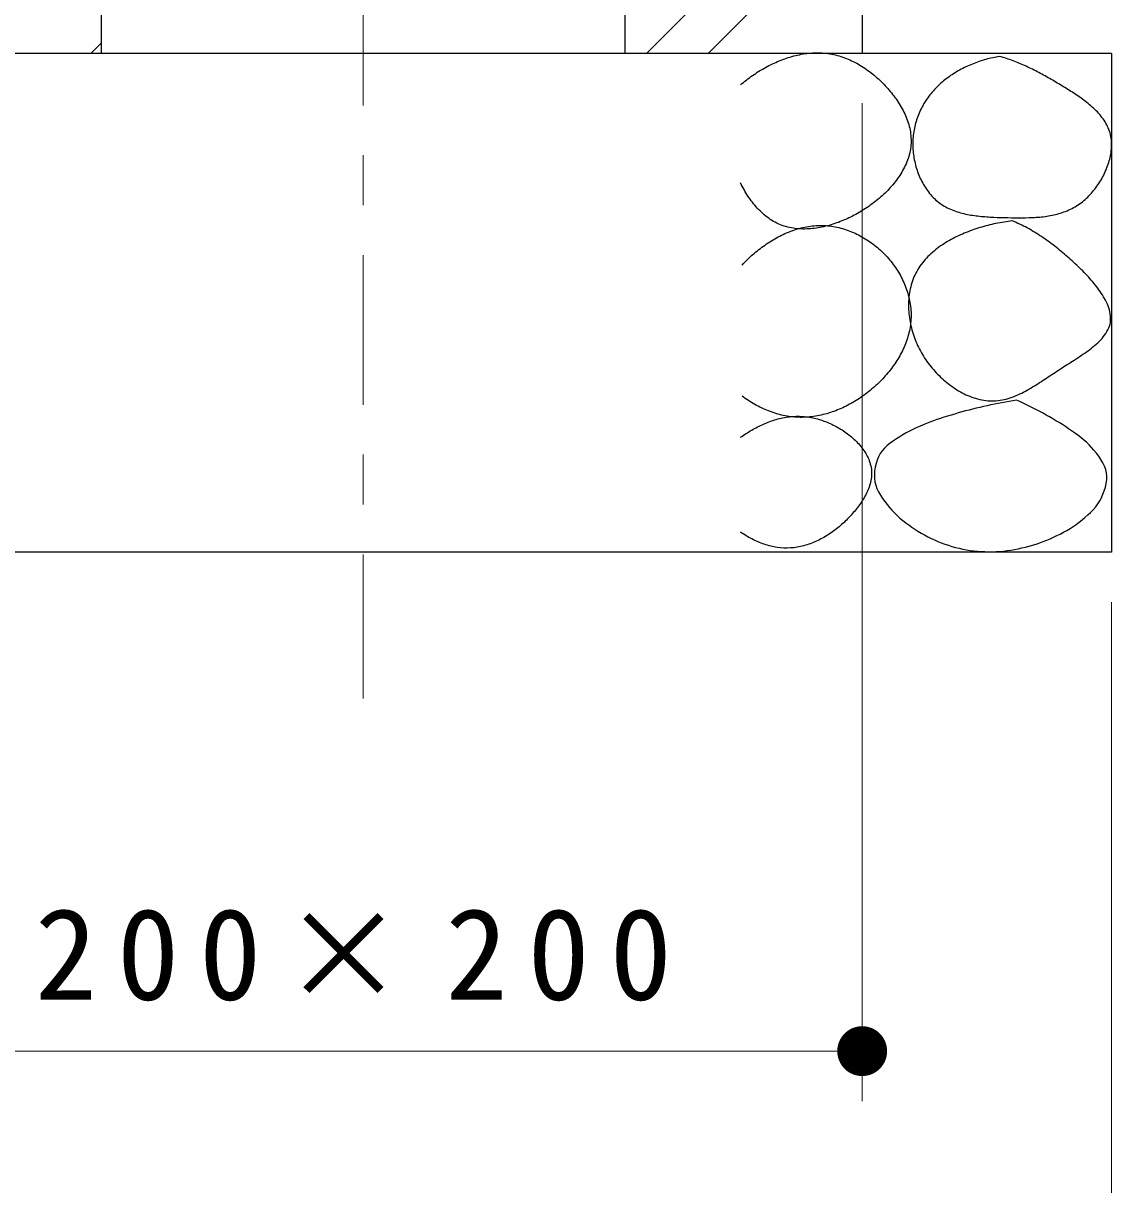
# Model space of a CAD drawing. Units: millimetres on the paper. Extents: x -365 to 0, y -12 to 257.
# Drawn here: x -40.45 to -18.63, y 59.5 to 82.78 of the extents above; entities that cross this region are included whole.
import ezdxf

# ---------------------------------------------------------------- set-up
doc = ezdxf.new("R2010")
doc.units = ezdxf.units.MM
doc.linetypes.add('USER2', pattern=[6, 3, -1, 1, -1])
doc.layers.add('LY_1', color=7, linetype='Continuous', lineweight=13)
doc.styles.add('ＭＳ ゴシック', font='')
doc.styles.get('ＭＳ ゴシック').set_extended_font_data('MS Gothic')

# ---------------------------------------------------------------- blocks, each defined once
blk = doc.blocks.new('filled_dot')
at = {"color": 0, "linetype": 'Continuous', "lineweight": -2, "const_width": 1.25}
blk.add_lwpolyline([(-0.625, 0, 1), (0.625, 0, 1)], format="xyb", close=True, dxfattribs=at)

msp = doc.modelspace()

# ---------------------------------------------------------------- linework, layer by layer
at = {"layer": 'LY_1', "linetype": 'USER2'}
msp.add_line((-33.629, 162.137), (-33.629, 69.248), dxfattribs=at)
at = {"layer": 'LY_1', "lineweight": 25}
for p, q in [((-38.879, 82.179), (-38.879, 112.179)), ((-28.379, 82.179), (-28.379, 112.179)), ((-23.629, 112.179), (-23.629, 82.179)), ((-18.629, 82.179), (-48.629, 82.179)), ((-18.629, 82.179), (-18.629, 72.179)), ((-18.629, 72.179), (-48.629, 72.179))]:
    msp.add_line(p, q, dxfattribs=at)
at = {"layer": 'LY_1'}
for p, q in [((-27.953, 82.179), (-23.629, 86.503)), ((-26.715, 82.179), (-23.629, 85.266)), ((-39.09, 82.179), (-38.879, 82.39)), ((-23.629, 81.179), (-23.629, 61.179)), ((-18.629, 71.179), (-18.629, 51.179)), ((-23.629, 62.179), (-43.629, 62.179))]:
    msp.add_line(p, q, dxfattribs=at)
at = {"layer": 'LY_1', "lineweight": 25}
for points, knots in [([(-26.07, 81.549), (-25.99, 81.614), (-25.911, 81.678), (-25.827, 81.736), (-25.743, 81.794), (-25.656, 81.848), (-25.566, 81.897), (-25.477, 81.946), (-25.384, 81.991), (-25.29, 82.029), (-25.195, 82.067), (-25.098, 82.101), (-24.999, 82.127), (-24.901, 82.152), (-24.799, 82.173), (-24.698, 82.183), (-24.597, 82.192), (-24.493, 82.195), (-24.392, 82.186), (-24.291, 82.177), (-24.189, 82.157), (-24.091, 82.129), (-23.994, 82.1), (-23.898, 82.061), (-23.807, 82.016), (-23.716, 81.971), (-23.628, 81.916), (-23.544, 81.858), (-23.46, 81.8), (-23.381, 81.735), (-23.305, 81.666), (-23.23, 81.597), (-23.158, 81.524), (-23.092, 81.446), (-23.025, 81.369), (-22.962, 81.287), (-22.907, 81.202), (-22.852, 81.116), (-22.801, 81.026), (-22.761, 80.933), (-22.721, 80.839), (-22.687, 80.74), (-22.669, 80.641), (-22.651, 80.541), (-22.644, 80.436), (-22.652, 80.336), (-22.661, 80.235), (-22.687, 80.133), (-22.721, 80.038), (-22.755, 79.942), (-22.804, 79.85), (-22.857, 79.764), (-22.91, 79.677), (-22.973, 79.595), (-23.04, 79.518), (-23.106, 79.441), (-23.18, 79.369), (-23.256, 79.301), (-23.333, 79.234), (-23.414, 79.171), (-23.498, 79.113), (-23.582, 79.054), (-23.669, 79.001), (-23.759, 78.952), (-23.848, 78.903), (-23.941, 78.858), (-24.036, 78.82), (-24.13, 78.782), (-24.227, 78.748), (-24.326, 78.722), (-24.425, 78.697), (-24.526, 78.676), (-24.627, 78.667), (-24.728, 78.657), (-24.832, 78.654), (-24.933, 78.664), (-25.034, 78.675), (-25.137, 78.696), (-25.232, 78.73), (-25.327, 78.765), (-25.419, 78.815), (-25.502, 78.873), (-25.585, 78.93), (-25.661, 79.002), (-25.731, 79.076), (-25.8, 79.151), (-25.862, 79.234), (-25.919, 79.318), (-25.975, 79.403), (-26.023, 79.494), (-26.07, 79.585)], [0, 0, 0, 0, 1, 1, 1, 2, 2, 2, 3, 3, 3, 4, 4, 4, 5, 5, 5, 6, 6, 6, 7, 7, 7, 8, 8, 8, 9, 9, 9, 10, 10, 10, 11, 11, 11, 12, 12, 12, 13, 13, 13, 14, 14, 14, 15, 15, 15, 16, 16, 16, 17, 17, 17, 18, 18, 18, 19, 19, 19, 20, 20, 20, 21, 21, 21, 22, 22, 22, 23, 23, 23, 24, 24, 24, 25, 25, 25, 26, 26, 26, 27, 27, 27, 28, 28, 28, 29, 29, 29, 30, 30, 30, 30]), ([(-20.874, 82.119), (-20.783, 82.091), (-20.693, 82.063), (-20.604, 82.03), (-20.516, 81.997), (-20.429, 81.96), (-20.343, 81.921), (-20.257, 81.881), (-20.172, 81.839), (-20.088, 81.795), (-20.004, 81.751), (-19.922, 81.704), (-19.84, 81.657), (-19.758, 81.61), (-19.677, 81.561), (-19.596, 81.511), (-19.516, 81.462), (-19.435, 81.413), (-19.357, 81.36), (-19.278, 81.307), (-19.2, 81.253), (-19.126, 81.194), (-19.053, 81.135), (-18.979, 81.074), (-18.915, 81.005), (-18.852, 80.935), (-18.789, 80.861), (-18.744, 80.779), (-18.698, 80.698), (-18.662, 80.606), (-18.644, 80.515), (-18.626, 80.424), (-18.627, 80.326), (-18.636, 80.232), (-18.645, 80.139), (-18.669, 80.045), (-18.698, 79.956), (-18.727, 79.867), (-18.767, 79.779), (-18.811, 79.696), (-18.856, 79.613), (-18.909, 79.533), (-18.967, 79.459), (-19.025, 79.385), (-19.089, 79.314), (-19.16, 79.252), (-19.231, 79.19), (-19.309, 79.133), (-19.391, 79.088), (-19.473, 79.042), (-19.562, 79.006), (-19.652, 78.977), (-19.741, 78.948), (-19.835, 78.93), (-19.928, 78.915), (-20.022, 78.901), (-20.117, 78.894), (-20.211, 78.889), (-20.305, 78.884), (-20.4, 78.884), (-20.495, 78.884), (-20.589, 78.884), (-20.684, 78.886), (-20.778, 78.889), (-20.873, 78.891), (-20.968, 78.893), (-21.062, 78.899), (-21.156, 78.905), (-21.251, 78.911), (-21.345, 78.924), (-21.438, 78.936), (-21.533, 78.951), (-21.624, 78.975), (-21.715, 78.999), (-21.807, 79.028), (-21.891, 79.069), (-21.975, 79.11), (-22.058, 79.161), (-22.13, 79.221), (-22.202, 79.281), (-22.266, 79.354), (-22.322, 79.429), (-22.377, 79.505), (-22.424, 79.589), (-22.464, 79.674), (-22.504, 79.76), (-22.536, 79.85), (-22.56, 79.941), (-22.584, 80.032), (-22.602, 80.126), (-22.61, 80.22), (-22.618, 80.314), (-22.618, 80.41), (-22.61, 80.504), (-22.601, 80.597), (-22.584, 80.692), (-22.558, 80.782), (-22.533, 80.873), (-22.499, 80.962), (-22.458, 81.047), (-22.417, 81.132), (-22.368, 81.214), (-22.313, 81.291), (-22.258, 81.368), (-22.196, 81.44), (-22.129, 81.507), (-22.063, 81.574), (-21.99, 81.635), (-21.914, 81.691), (-21.838, 81.748), (-21.758, 81.798), (-21.675, 81.844), (-21.593, 81.89), (-21.506, 81.93), (-21.419, 81.966), (-21.331, 82.001), (-21.241, 82.032), (-21.15, 82.058), (-21.06, 82.083), (-20.967, 82.101), (-20.874, 82.119)], [0, 0, 0, 0, 1, 1, 1, 2, 2, 2, 3, 3, 3, 4, 4, 4, 5, 5, 5, 6, 6, 6, 7, 7, 7, 8, 8, 8, 9, 9, 9, 10, 10, 10, 11, 11, 11, 12, 12, 12, 13, 13, 13, 14, 14, 14, 15, 15, 15, 16, 16, 16, 17, 17, 17, 18, 18, 18, 19, 19, 19, 20, 20, 20, 21, 21, 21, 22, 22, 22, 23, 23, 23, 24, 24, 24, 25, 25, 25, 26, 26, 26, 27, 27, 27, 28, 28, 28, 29, 29, 29, 30, 30, 30, 31, 31, 31, 32, 32, 32, 33, 33, 33, 34, 34, 34, 35, 35, 35, 36, 36, 36, 37, 37, 37, 38, 38, 38, 39, 39, 39, 40, 40, 40, 40]), ([(-26.038, 77.937), (-25.967, 78.01), (-25.895, 78.083), (-25.818, 78.15), (-25.741, 78.217), (-25.661, 78.28), (-25.577, 78.338), (-25.493, 78.397), (-25.406, 78.451), (-25.316, 78.499), (-25.226, 78.546), (-25.133, 78.59), (-25.037, 78.624), (-24.941, 78.658), (-24.842, 78.687), (-24.742, 78.705), (-24.642, 78.722), (-24.539, 78.732), (-24.437, 78.73), (-24.336, 78.728), (-24.233, 78.715), (-24.134, 78.694), (-24.034, 78.673), (-23.936, 78.641), (-23.841, 78.603), (-23.747, 78.565), (-23.655, 78.518), (-23.569, 78.465), (-23.482, 78.412), (-23.398, 78.351), (-23.321, 78.285), (-23.243, 78.219), (-23.17, 78.147), (-23.103, 78.07), (-23.037, 77.993), (-22.975, 77.91), (-22.921, 77.824), (-22.867, 77.738), (-22.819, 77.646), (-22.78, 77.553), (-22.741, 77.459), (-22.708, 77.361), (-22.686, 77.262), (-22.664, 77.163), (-22.65, 77.06), (-22.648, 76.958), (-22.646, 76.857), (-22.656, 76.753), (-22.675, 76.654), (-22.694, 76.554), (-22.724, 76.455), (-22.761, 76.36), (-22.798, 76.265), (-22.844, 76.173), (-22.895, 76.085), (-22.946, 75.997), (-23.005, 75.913), (-23.067, 75.832), (-23.13, 75.752), (-23.199, 75.675), (-23.27, 75.603), (-23.342, 75.531), (-23.419, 75.463), (-23.499, 75.399), (-23.578, 75.336), (-23.662, 75.276), (-23.749, 75.222), (-23.835, 75.169), (-23.925, 75.119), (-24.018, 75.077), (-24.11, 75.034), (-24.206, 74.997), (-24.304, 74.968), (-24.401, 74.938), (-24.502, 74.915), (-24.602, 74.901), (-24.703, 74.887), (-24.806, 74.88), (-24.908, 74.884), (-25.009, 74.887), (-25.112, 74.901), (-25.211, 74.922), (-25.311, 74.943), (-25.409, 74.975), (-25.504, 75.011), (-25.599, 75.048), (-25.691, 75.093), (-25.78, 75.142), (-25.869, 75.192), (-25.954, 75.249), (-26.038, 75.307)], [0, 0, 0, 0, 1, 1, 1, 2, 2, 2, 3, 3, 3, 4, 4, 4, 5, 5, 5, 6, 6, 6, 7, 7, 7, 8, 8, 8, 9, 9, 9, 10, 10, 10, 11, 11, 11, 12, 12, 12, 13, 13, 13, 14, 14, 14, 15, 15, 15, 16, 16, 16, 17, 17, 17, 18, 18, 18, 19, 19, 19, 20, 20, 20, 21, 21, 21, 22, 22, 22, 23, 23, 23, 24, 24, 24, 25, 25, 25, 26, 26, 26, 27, 27, 27, 28, 28, 28, 29, 29, 29, 30, 30, 30, 30]), ([(-20.62, 78.824), (-20.519, 78.778), (-20.418, 78.733), (-20.321, 78.68), (-20.224, 78.627), (-20.129, 78.569), (-20.037, 78.508), (-19.945, 78.447), (-19.856, 78.381), (-19.768, 78.313), (-19.681, 78.245), (-19.596, 78.174), (-19.512, 78.101), (-19.429, 78.028), (-19.347, 77.954), (-19.268, 77.876), (-19.189, 77.798), (-19.111, 77.719), (-19.039, 77.635), (-18.967, 77.552), (-18.895, 77.466), (-18.836, 77.373), (-18.777, 77.28), (-18.714, 77.181), (-18.685, 77.078), (-18.655, 76.974), (-18.636, 76.853), (-18.659, 76.751), (-18.681, 76.649), (-18.753, 76.55), (-18.821, 76.465), (-18.889, 76.381), (-18.982, 76.312), (-19.068, 76.244), (-19.155, 76.176), (-19.249, 76.117), (-19.342, 76.055), (-19.434, 75.994), (-19.529, 75.937), (-19.622, 75.877), (-19.715, 75.816), (-19.807, 75.755), (-19.899, 75.694), (-19.992, 75.634), (-20.083, 75.571), (-20.178, 75.514), (-20.273, 75.457), (-20.368, 75.398), (-20.469, 75.353), (-20.569, 75.307), (-20.674, 75.263), (-20.78, 75.24), (-20.887, 75.217), (-21.002, 75.208), (-21.11, 75.216), (-21.219, 75.225), (-21.33, 75.254), (-21.433, 75.291), (-21.537, 75.327), (-21.637, 75.379), (-21.731, 75.437), (-21.825, 75.494), (-21.915, 75.562), (-21.998, 75.634), (-22.081, 75.707), (-22.159, 75.787), (-22.229, 75.872), (-22.3, 75.957), (-22.365, 76.048), (-22.421, 76.143), (-22.477, 76.238), (-22.526, 76.338), (-22.566, 76.441), (-22.606, 76.544), (-22.639, 76.651), (-22.661, 76.759), (-22.683, 76.867), (-22.697, 76.979), (-22.699, 77.089), (-22.702, 77.199), (-22.695, 77.312), (-22.674, 77.419), (-22.653, 77.527), (-22.62, 77.636), (-22.574, 77.735), (-22.528, 77.835), (-22.465, 77.929), (-22.395, 78.014), (-22.326, 78.099), (-22.242, 78.175), (-22.157, 78.244), (-22.071, 78.314), (-21.976, 78.374), (-21.88, 78.429), (-21.785, 78.483), (-21.684, 78.531), (-21.582, 78.574), (-21.48, 78.616), (-21.375, 78.653), (-21.269, 78.686), (-21.163, 78.718), (-21.056, 78.745), (-20.948, 78.769), (-20.839, 78.792), (-20.73, 78.808), (-20.62, 78.824)], [0, 0, 0, 0, 1, 1, 1, 2, 2, 2, 3, 3, 3, 4, 4, 4, 5, 5, 5, 6, 6, 6, 7, 7, 7, 8, 8, 8, 9, 9, 9, 10, 10, 10, 11, 11, 11, 12, 12, 12, 13, 13, 13, 14, 14, 14, 15, 15, 15, 16, 16, 16, 17, 17, 17, 18, 18, 18, 19, 19, 19, 20, 20, 20, 21, 21, 21, 22, 22, 22, 23, 23, 23, 24, 24, 24, 25, 25, 25, 26, 26, 26, 27, 27, 27, 28, 28, 28, 29, 29, 29, 30, 30, 30, 31, 31, 31, 32, 32, 32, 33, 33, 33, 34, 34, 34, 35, 35, 35, 35]), ([(-20.538, 75.231), (-20.358, 75.145), (-20.179, 75.06), (-20.004, 74.964), (-19.83, 74.868), (-19.655, 74.77), (-19.493, 74.656), (-19.33, 74.543), (-19.158, 74.427), (-19.031, 74.28), (-18.903, 74.133), (-18.757, 73.952), (-18.73, 73.774), (-18.702, 73.595), (-18.775, 73.373), (-18.866, 73.208), (-18.958, 73.043), (-19.126, 72.903), (-19.28, 72.782), (-19.435, 72.66), (-19.614, 72.563), (-19.794, 72.48), (-19.973, 72.396), (-20.165, 72.33), (-20.357, 72.283), (-20.549, 72.235), (-20.749, 72.202), (-20.946, 72.193), (-21.143, 72.184), (-21.346, 72.194), (-21.541, 72.228), (-21.735, 72.262), (-21.929, 72.322), (-22.112, 72.397), (-22.294, 72.473), (-22.473, 72.57), (-22.635, 72.683), (-22.797, 72.796), (-22.958, 72.926), (-23.081, 73.077), (-23.205, 73.228), (-23.344, 73.411), (-23.375, 73.591), (-23.406, 73.771), (-23.362, 73.999), (-23.268, 74.156), (-23.174, 74.314), (-22.978, 74.43), (-22.812, 74.535), (-22.646, 74.64), (-22.455, 74.713), (-22.271, 74.786), (-22.086, 74.859), (-21.894, 74.916), (-21.703, 74.971), (-21.512, 75.026), (-21.318, 75.072), (-21.124, 75.116), (-20.93, 75.159), (-20.734, 75.195), (-20.538, 75.231)], [0, 0, 0, 0, 1, 1, 1, 2, 2, 2, 3, 3, 3, 4, 4, 4, 5, 5, 5, 6, 6, 6, 7, 7, 7, 8, 8, 8, 9, 9, 9, 10, 10, 10, 11, 11, 11, 12, 12, 12, 13, 13, 13, 14, 14, 14, 15, 15, 15, 16, 16, 16, 17, 17, 17, 18, 18, 18, 19, 19, 19, 20, 20, 20, 20]), ([(-26.07, 74.483), (-25.995, 74.533), (-25.921, 74.583), (-25.843, 74.628), (-25.765, 74.672), (-25.686, 74.714), (-25.604, 74.75), (-25.522, 74.786), (-25.437, 74.819), (-25.352, 74.843), (-25.266, 74.868), (-25.177, 74.887), (-25.088, 74.897), (-25, 74.907), (-24.909, 74.91), (-24.82, 74.903), (-24.731, 74.897), (-24.642, 74.881), (-24.555, 74.859), (-24.469, 74.837), (-24.383, 74.807), (-24.301, 74.772), (-24.219, 74.736), (-24.139, 74.695), (-24.062, 74.648), (-23.986, 74.601), (-23.912, 74.549), (-23.845, 74.491), (-23.777, 74.433), (-23.711, 74.369), (-23.656, 74.3), (-23.6, 74.23), (-23.548, 74.154), (-23.512, 74.073), (-23.476, 73.992), (-23.449, 73.902), (-23.442, 73.815), (-23.435, 73.728), (-23.448, 73.635), (-23.471, 73.549), (-23.493, 73.463), (-23.533, 73.38), (-23.574, 73.302), (-23.616, 73.223), (-23.668, 73.149), (-23.722, 73.077), (-23.776, 73.006), (-23.835, 72.938), (-23.897, 72.873), (-23.959, 72.808), (-24.024, 72.746), (-24.093, 72.689), (-24.162, 72.632), (-24.234, 72.578), (-24.31, 72.53), (-24.385, 72.482), (-24.464, 72.438), (-24.545, 72.401), (-24.627, 72.364), (-24.712, 72.332), (-24.798, 72.309), (-24.884, 72.287), (-24.974, 72.27), (-25.063, 72.265), (-25.152, 72.259), (-25.243, 72.263), (-25.331, 72.275), (-25.419, 72.288), (-25.507, 72.311), (-25.592, 72.339), (-25.676, 72.368), (-25.759, 72.405), (-25.839, 72.445), (-25.919, 72.486), (-25.994, 72.534), (-26.07, 72.582)], [0, 0, 0, 0, 1, 1, 1, 2, 2, 2, 3, 3, 3, 4, 4, 4, 5, 5, 5, 6, 6, 6, 7, 7, 7, 8, 8, 8, 9, 9, 9, 10, 10, 10, 11, 11, 11, 12, 12, 12, 13, 13, 13, 14, 14, 14, 15, 15, 15, 16, 16, 16, 17, 17, 17, 18, 18, 18, 19, 19, 19, 20, 20, 20, 21, 21, 21, 22, 22, 22, 23, 23, 23, 24, 24, 24, 25, 25, 25, 25])]:
    msp.add_open_spline(points, degree=3, knots=knots, dxfattribs=at)

# ---------------------------------------------------------------- block references
at = {"layer": 'LY_1', "xscale": 0.4, "yscale": 0.4, "rotation": 180}
msp.add_blockref('filled_dot', (-23.629, 62.179), dxfattribs=at)

# ---------------------------------------------------------------- texts
at = {"layer": 'LY_1', "insert": (-33.629, 63.179), "char_height": 1.833, "attachment_point": 8, "style": 'ＭＳ ゴシック'}
msp.add_mtext('\\T1.32;200×200', dxfattribs=at)

doc.saveas('drawing.dxf')
